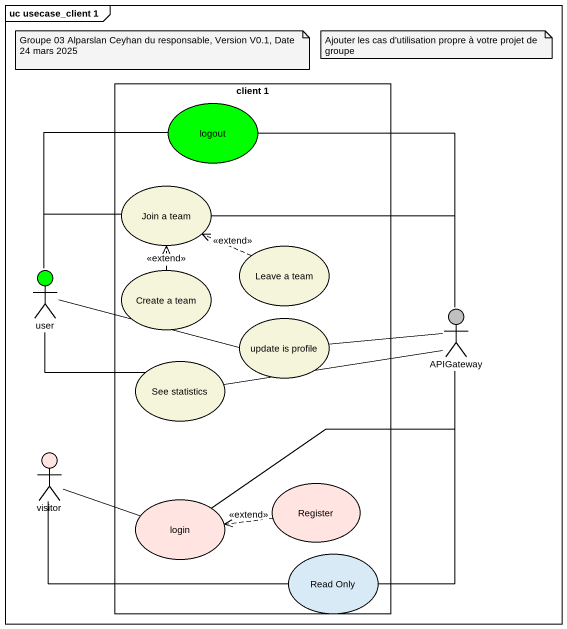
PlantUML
@startuml
mainframe uc usecase_client 1
rectangle "client 1" as client_1 {
  usecase logout #00FF00
  usecase "Join a team" as Join_a_team #F5F5DC
  usecase "Leave a team" as Leave_a_team #F5F5DC
  usecase "Create a team" as Create_a_team #F5F5DC
  usecase "update is profile" as update_is_profile #F5F5DC
  usecase "See statistics" as See_statistics #F5F5DC
  usecase Register #FFE4E1
  usecase login #FFE4E1
  usecase "Read Only" as Read_Only
}
actor user #00FF00
actor APIGateway #C0C0C0
actor visitor #FFE4E1
logout -- APIGateway
Join_a_team -right- APIGateway
Leave_a_team .left.> Join_a_team : <<extend>>
user -up- logout
user -up- Join_a_team
user -right- update_is_profile
user -- See_statistics
Create_a_team .up.> Join_a_team : <<extend>>
update_is_profile -right- APIGateway
See_statistics -right- APIGateway
visitor -right- login
visitor -right- Read_Only
Register .left.> login : <<extend>>
login -up- APIGateway
Read_Only -up- APIGateway
note as N1
  Groupe 03 Alparslan Ceyhan du responsable, Version V0.1, Date 24 mars 2025
end note
note as N2
  Ajouter les cas d'utilisation propre à votre projet de groupe
end note
@enduml
